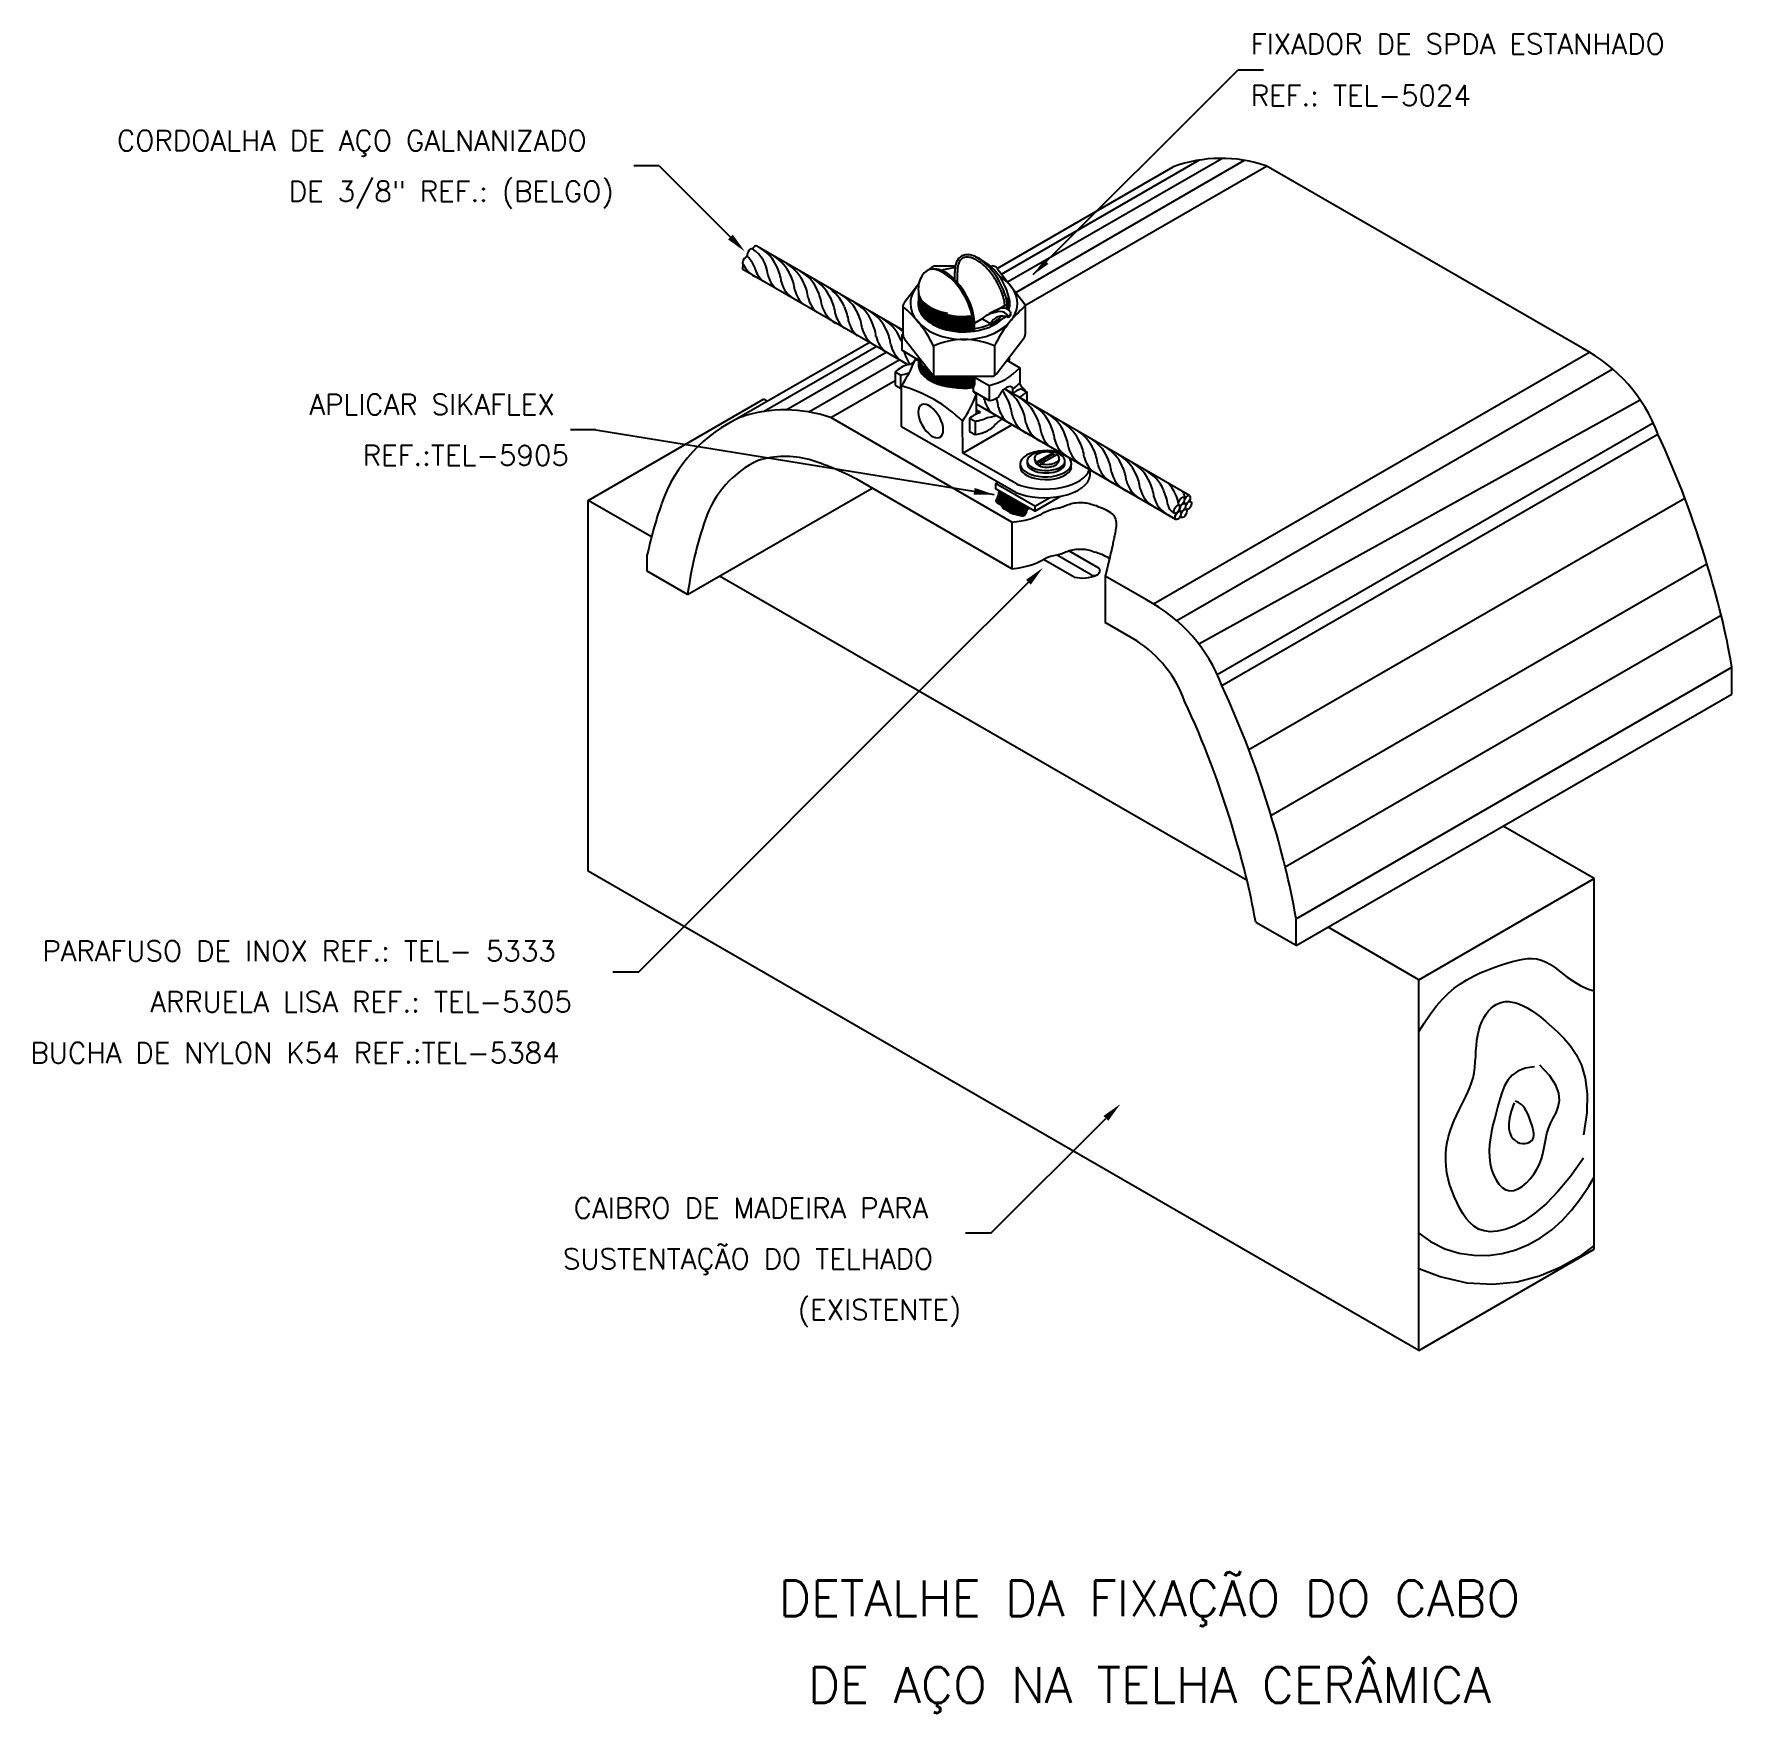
# Model space of a CAD drawing. Header units: millimetres. Extents: x -5640.6 to -5624, y -4684.5 to -4668.
import ezdxf
from ezdxf.enums import TextEntityAlignment as Align

# ---------------------------------------------------------------- set-up
doc = ezdxf.new("R2010")
doc.units = ezdxf.units.MM
doc.header["$LTSCALE"] = 10
doc.layers.add('Termotécnica', color=7, linetype='Continuous')
doc.styles.add('r140', font='romans.shx')
doc.styles.add('r80', font='romans.shx')

msp = doc.modelspace()

# ---------------------------------------------------------------- hatches: boundary and pattern name
at = {"layer": 'Termotécnica'}
h = msp.add_hatch(dxfattribs=at)
h.set_pattern_fill('ANSI31', color=1, scale=0.1, style=0)
h.set_pattern_definition([(45, (-5725.25093, -4713.217248), (-0.0088388348, 0.0088388348), [])])
h.paths.add_polyline_path([(-5630.854, -4672.694), (-5631.157, -4672.52), (-5631.158, -4672.541), (-5631.16, -4672.558), (-5631.163, -4672.572), (-5631.167, -4672.583), (-5631.171, -4672.592), (-5631.175, -4672.599), (-5631.179, -4672.605), (-5631.182, -4672.61), (-5631.184, -4672.615), (-5631.184, -4672.619), (-5631.184, -4672.624), (-5631.183, -4672.628), (-5631.181, -4672.632), (-5631.178, -4672.635), (-5631.175, -4672.638), (-5631.171, -4672.641), (-5631.167, -4672.644), (-5631.163, -4672.646), (-5631.158, -4672.648), (-5631.153, -4672.651), (-5631.149, -4672.653), (-5631.144, -4672.655), (-5631.14, -4672.658), (-5631.137, -4672.661), (-5631.134, -4672.665), (-5631.131, -4672.669), (-5631.129, -4672.673), (-5631.127, -4672.678), (-5631.124, -4672.682), (-5631.122, -4672.686), (-5631.12, -4672.69), (-5631.117, -4672.693), (-5631.113, -4672.696), (-5631.109, -4672.698), (-5631.105, -4672.7), (-5631.101, -4672.702), (-5631.096, -4672.704), (-5631.091, -4672.706), (-5631.086, -4672.708), (-5631.081, -4672.711), (-5631.077, -4672.714), (-5631.072, -4672.717), (-5631.067, -4672.721), (-5631.062, -4672.724), (-5631.057, -4672.728), (-5631.051, -4672.732), (-5631.044, -4672.736), (-5631.037, -4672.74), (-5631.029, -4672.743), (-5631.02, -4672.746), (-5631.01, -4672.749), (-5631.001, -4672.751), (-5630.991, -4672.753), (-5630.981, -4672.756), (-5630.972, -4672.758), (-5630.963, -4672.76), (-5630.955, -4672.762), (-5630.948, -4672.764), (-5630.941, -4672.765), (-5630.935, -4672.767), (-5630.929, -4672.768), (-5630.924, -4672.768), (-5630.919, -4672.768), (-5630.914, -4672.768), (-5630.91, -4672.766), (-5630.905, -4672.764), (-5630.901, -4672.762), (-5630.897, -4672.758), (-5630.893, -4672.754), (-5630.89, -4672.749), (-5630.887, -4672.744), (-5630.885, -4672.738), (-5630.883, -4672.731), (-5630.881, -4672.724), (-5630.879, -4672.717), (-5630.877, -4672.71), (-5630.873, -4672.704), (-5630.869, -4672.699), (-5630.862, -4672.696)])

# ---------------------------------------------------------------- linework, layer by layer
at = {"layer": 'Termotécnica', "color": 2}
for p, q in [((-5630.817, -4670.401), (-5628.806, -4668.39)), ((-5628.806, -4668.39), (-5628.556, -4668.39)), ((-5634.488, -4669.334), (-5634.738, -4669.334)), ((-5634.488, -4669.334), (-5633.79, -4670.032)), ((-5632.097, -4670.947), (-5633.532, -4670.12)), ((-5632.288, -4671.147), (-5633.668, -4670.351)), ((-5631.586, -4670.455), (-5631.586, -4670.372)), ((-5631.561, -4670.481), (-5631.562, -4670.372)), ((-5631.052, -4670.657), (-5631.052, -4670.716)), ((-5631.4, -4670.819), (-5631.406, -4670.834)), ((-5631.406, -4670.834), (-5631.396, -4670.848)), ((-5631.396, -4670.848), (-5631.406, -4670.863)), ((-5631.07, -4670.74), (-5631.07, -4670.71)), ((-5631.406, -4670.863), (-5631.395, -4670.876)), ((-5631.395, -4670.876), (-5631.406, -4670.892)), ((-5631.406, -4670.892), (-5631.395, -4670.905)), ((-5631.395, -4670.905), (-5631.406, -4670.921)), ((-5631.406, -4670.921), (-5631.395, -4670.934)), ((-5631.395, -4670.934), (-5631.406, -4670.949)), ((-5631.406, -4670.949), (-5631.4, -4670.956)), ((-5631.395, -4670.955), (-5631.395, -4670.9)), ((-5632.052, -4671.284), (-5632.288, -4671.147)), ((-5632.112, -4671.894), (-5632.112, -4671.493)), ((-5631.394, -4671.473), (-5631.409, -4671.51)), ((-5631.409, -4671.51), (-5631.409, -4671.549)), ((-5631.398, -4671.399), (-5631.406, -4671.409)), ((-5631.405, -4671.409), (-5631.394, -4671.422)), ((-5631.394, -4671.422), (-5631.405, -4671.438)), ((-5631.405, -4671.438), (-5631.394, -4671.451)), ((-5631.394, -4671.451), (-5631.405, -4671.467)), ((-5631.405, -4671.467), (-5631.397, -4671.48)), ((-5631.397, -4671.48), (-5631.405, -4671.495)), ((-5631.405, -4671.495), (-5631.404, -4671.497)), ((-5631.394, -4671.399), (-5631.394, -4671.473)), ((-5635.185, -4672.617), (-5633.466, -4671.624)), ((-5633.431, -4671.644), (-5633.466, -4671.624)), ((-5631.376, -4671.77), (-5631.376, -4671.579)), ((-5630.504, -4672.178), (-5631.376, -4671.674)), ((-5629.284, -4672.571), (-5631.1, -4671.523)), ((-5631.018, -4671.565), (-5631.018, -4671.519)), ((-5630.901, -4671.542), (-5630.901, -4671.53)), ((-5631.51, -4672.155), (-5631.511, -4671.838)), ((-5635.11, -4671.926), (-5635.36, -4671.926)), ((-5635.11, -4671.926), (-5631.2, -4672.561)), ((-5630.988, -4672.54), (-5632.112, -4671.894)), ((-5631.51, -4672.155), (-5631.028, -4671.875)), ((-5630.977, -4672.458), (-5631.51, -4672.155)), ((-5630.781, -4672.239), (-5630.625, -4672.15)), ((-5630.781, -4672.255), (-5630.625, -4672.165)), ((-5630.743, -4672.256), (-5630.587, -4672.167)), ((-5630.625, -4672.15), (-5630.625, -4672.165)), ((-5630.625, -4672.165), (-5630.602, -4672.175)), ((-5629.418, -4672.804), (-5630.504, -4672.178)), ((-5630.946, -4672.266), (-5630.946, -4672.292)), ((-5630.804, -4672.214), (-5630.794, -4672.247)), ((-5630.781, -4672.239), (-5630.781, -4672.255)), ((-5630.781, -4672.255), (-5630.743, -4672.271)), ((-5630.743, -4672.256), (-5630.743, -4672.271)), ((-5630.564, -4672.212), (-5630.576, -4672.251)), ((-5630.444, -4672.299), (-5630.444, -4672.272)), ((-5630.262, -4672.317), (-5630.262, -4672.38)), ((-5634.565, -4672.975), (-5635.185, -4672.617)), ((-5635.185, -4676.257), (-5635.185, -4672.617)), ((-5630.248, -4673.349), (-5630.589, -4673.152)), ((-5630.173, -4673.283), (-5630.467, -4673.113)), ((-5630.415, -4673.371), (-5630.716, -4673.197)), ((-5628.718, -4676.35), (-5633.897, -4673.36)), ((-5631.707, -4674.263), (-5630.865, -4673.422)), ((-5634.694, -4677.25), (-5631.707, -4674.263)), ((-5625.313, -4676.331), (-5626.205, -4675.816)), ((-5627.032, -4680.964), (-5635.185, -4676.257)), ((-5627.032, -4677.324), (-5625.313, -4676.331)), ((-5625.313, -4679.971), (-5625.313, -4676.331)), ((-5627.032, -4677.324), (-5627.924, -4676.809)), ((-5634.694, -4677.25), (-5634.944, -4677.25)), ((-5627.032, -4680.964), (-5627.032, -4677.324)), ((-5631.233, -4679.814), (-5630.105, -4678.686)), ((-5631.233, -4679.814), (-5631.483, -4679.814)), ((-5627.032, -4680.964), (-5625.313, -4679.971))]:
    msp.add_line(p, q, dxfattribs=at)
at = {"layer": 'Termotécnica', "color": 3}
for p, q in [((-5631.172, -4670.34), (-5629.444, -4669.342)), ((-5625.428, -4671.124), (-5628.53, -4669.333)), ((-5633.811, -4671.864), (-5632.429, -4671.066)), ((-5631.028, -4672.831), (-5632.806, -4671.805)), ((-5634.21, -4673.541), (-5632.4, -4672.496)), ((-5631.028, -4673.288), (-5632.55, -4672.41)), ((-5631.028, -4672.831), (-5631.028, -4673.288)), ((-5634.606, -4673.312), (-5634.606, -4673.148)), ((-5634.21, -4673.541), (-5634.606, -4673.312)), ((-5629.707, -4673.594), (-5630.112, -4673.361)), ((-5630.112, -4673.361), (-5630.112, -4673.818)), ((-5629.802, -4673.997), (-5630.112, -4673.818)), ((-5623.959, -4674.519), (-5623.959, -4674.256)), ((-5628.237, -4676.989), (-5623.959, -4674.519)), ((-5628.237, -4676.989), (-5628.633, -4676.761)), ((-5628.237, -4676.989), (-5628.237, -4676.726))]:
    msp.add_line(p, q, dxfattribs=at)
at = {"layer": 'Termotécnica', "color": 1}
for p, q in [((-5631.128, -4670.396), (-5629.187, -4669.275)), ((-5631.069, -4670.473), (-5628.965, -4669.259)), ((-5630.989, -4670.576), (-5628.743, -4669.278)), ((-5630.899, -4670.704), (-5628.527, -4669.335)), ((-5631.825, -4670.34), (-5631.834, -4670.352)), ((-5631.582, -4670.316), (-5631.778, -4670.316)), ((-5631.241, -4670.316), (-5631.22, -4670.316)), ((-5631.172, -4670.339), (-5630.911, -4670.677)), ((-5631.941, -4670.491), (-5632.085, -4670.679)), ((-5632.097, -4670.716), (-5632.097, -4670.991)), ((-5631.395, -4670.876), (-5631.323, -4670.835)), ((-5631.237, -4670.884), (-5631.323, -4670.835)), ((-5631.238, -4670.9), (-5631.066, -4670.801)), ((-5631.164, -4670.743), (-5631.086, -4670.697)), ((-5631.074, -4670.704), (-5631.086, -4670.697)), ((-5631.063, -4670.805), (-5631.063, -4670.82)), ((-5630.898, -4670.713), (-5630.898, -4670.988)), ((-5632.109, -4670.995), (-5632.109, -4671.144)), ((-5632.109, -4670.995), (-5632.095, -4671.003)), ((-5633.466, -4671.746), (-5632.359, -4671.107)), ((-5633.244, -4671.729), (-5632.262, -4671.162)), ((-5631.943, -4671.239), (-5632.109, -4671.144)), ((-5632.084, -4671.027), (-5631.814, -4671.376)), ((-5631.797, -4671.102), (-5631.796, -4671.392)), ((-5631.197, -4671.101), (-5631.197, -4671.391)), ((-5631.179, -4671.375), (-5630.91, -4671.024)), ((-5629.637, -4673.633), (-5625.358, -4671.163)), ((-5633.022, -4671.749), (-5632.134, -4671.236)), ((-5631.077, -4671.242), (-5630.95, -4671.315)), ((-5630.95, -4671.315), (-5630.95, -4671.463)), ((-5629.408, -4673.798), (-5625.13, -4671.327)), ((-5632.806, -4671.805), (-5632.173, -4671.44)), ((-5632.173, -4671.355), (-5632.12, -4671.386)), ((-5632.173, -4671.355), (-5632.173, -4671.486)), ((-5632.173, -4671.486), (-5632.12, -4671.516)), ((-5632.12, -4671.386), (-5632.12, -4671.516)), ((-5631.767, -4671.399), (-5631.226, -4671.398)), ((-5631.394, -4671.406), (-5631.25, -4671.489)), ((-5631.25, -4671.489), (-5631.25, -4671.637)), ((-5631.409, -4671.546), (-5631.25, -4671.637)), ((-5630.936, -4671.522), (-5630.882, -4671.552)), ((-5630.882, -4671.552), (-5630.882, -4671.648)), ((-5629.192, -4674.027), (-5624.86, -4671.63)), ((-5631.443, -4671.81), (-5631.389, -4671.84)), ((-5631.443, -4671.81), (-5631.443, -4671.94)), ((-5631.389, -4671.84), (-5631.389, -4671.97)), ((-5631.337, -4671.755), (-5631.375, -4671.733)), ((-5631.443, -4671.94), (-5631.389, -4671.97)), ((-5629.012, -4674.326), (-5624.733, -4671.856)), ((-5628.966, -4674.436), (-5624.687, -4671.966)), ((-5631.187, -4672.453), (-5631.163, -4672.439)), ((-5631.187, -4672.453), (-5631.187, -4672.503)), ((-5630.803, -4672.674), (-5631.187, -4672.453)), ((-5630.803, -4672.724), (-5631.187, -4672.503)), ((-5630.803, -4672.724), (-5630.553, -4672.579)), ((-5630.803, -4672.674), (-5630.659, -4672.591)), ((-5630.803, -4672.674), (-5630.803, -4672.724)), ((-5628.702, -4675.065), (-5624.423, -4672.595)), ((-5628.484, -4675.712), (-5624.205, -4673.241)), ((-5628.344, -4676.215), (-5624.065, -4673.744)), ((-5628.237, -4676.726), (-5623.959, -4674.256))]:
    msp.add_line(p, q, dxfattribs=at)
for points in [[(-5631.157, -4672.52), (-5631.158, -4672.541), (-5631.16, -4672.558), (-5631.163, -4672.572), (-5631.167, -4672.583), (-5631.171, -4672.592), (-5631.175, -4672.599), (-5631.179, -4672.605), (-5631.182, -4672.61), (-5631.184, -4672.615), (-5631.184, -4672.619), (-5631.184, -4672.624), (-5631.183, -4672.628), (-5631.181, -4672.632), (-5631.178, -4672.635), (-5631.175, -4672.638), (-5631.171, -4672.641), (-5631.167, -4672.644), (-5631.163, -4672.646), (-5631.158, -4672.648), (-5631.153, -4672.651), (-5631.149, -4672.653), (-5631.144, -4672.655), (-5631.14, -4672.658), (-5631.137, -4672.661), (-5631.134, -4672.665), (-5631.131, -4672.669), (-5631.129, -4672.673), (-5631.127, -4672.678), (-5631.124, -4672.682), (-5631.122, -4672.686), (-5631.12, -4672.69), (-5631.117, -4672.693), (-5631.113, -4672.696), (-5631.109, -4672.698), (-5631.105, -4672.7), (-5631.101, -4672.702), (-5631.096, -4672.704), (-5631.091, -4672.706), (-5631.086, -4672.708), (-5631.081, -4672.711), (-5631.077, -4672.714), (-5631.072, -4672.717), (-5631.067, -4672.721), (-5631.062, -4672.724), (-5631.057, -4672.728), (-5631.051, -4672.732), (-5631.044, -4672.736), (-5631.037, -4672.74), (-5631.029, -4672.743), (-5631.02, -4672.746), (-5631.01, -4672.749), (-5631.001, -4672.751), (-5630.991, -4672.753), (-5630.981, -4672.756), (-5630.972, -4672.758), (-5630.963, -4672.76), (-5630.955, -4672.762), (-5630.948, -4672.764), (-5630.941, -4672.765), (-5630.935, -4672.767), (-5630.929, -4672.768), (-5630.924, -4672.768), (-5630.919, -4672.768), (-5630.914, -4672.768), (-5630.91, -4672.766), (-5630.905, -4672.764), (-5630.901, -4672.762), (-5630.897, -4672.758), (-5630.893, -4672.754), (-5630.89, -4672.749), (-5630.887, -4672.744), (-5630.885, -4672.738), (-5630.883, -4672.731), (-5630.881, -4672.724), (-5630.879, -4672.717), (-5630.877, -4672.71), (-5630.873, -4672.704), (-5630.869, -4672.699), (-5630.862, -4672.696), (-5630.854, -4672.694)], [(-5627.032, -4677.833), (-5626.979, -4677.75), (-5626.917, -4677.659), (-5626.858, -4677.581), (-5626.8, -4677.515), (-5626.743, -4677.457), (-5626.685, -4677.408), (-5626.625, -4677.364), (-5626.562, -4677.324), (-5626.497, -4677.289), (-5626.43, -4677.257), (-5626.362, -4677.229), (-5626.296, -4677.204), (-5626.232, -4677.182), (-5626.17, -4677.163), (-5626.112, -4677.146), (-5626.059, -4677.132), (-5626.01, -4677.122), (-5625.964, -4677.116), (-5625.92, -4677.115), (-5625.876, -4677.119), (-5625.833, -4677.131), (-5625.788, -4677.149), (-5625.74, -4677.176), (-5625.689, -4677.212), (-5625.635, -4677.253), (-5625.576, -4677.298), (-5625.512, -4677.342), (-5625.443, -4677.383), (-5625.368, -4677.417), (-5625.313, -4677.434)], [(-5625.415, -4679.075), (-5625.543, -4679.255), (-5625.667, -4679.404), (-5625.784, -4679.525), (-5625.896, -4679.62), (-5626, -4679.692), (-5626.096, -4679.743), (-5626.184, -4679.776), (-5626.263, -4679.793), (-5626.333, -4679.798), (-5626.393, -4679.79), (-5626.446, -4679.772), (-5626.493, -4679.744), (-5626.533, -4679.709), (-5626.569, -4679.667), (-5626.601, -4679.62), (-5626.631, -4679.569), (-5626.658, -4679.515), (-5626.684, -4679.459), (-5626.707, -4679.4), (-5626.727, -4679.341), (-5626.744, -4679.28), (-5626.757, -4679.219), (-5626.765, -4679.158), (-5626.769, -4679.098), (-5626.769, -4679.038), (-5626.763, -4678.979), (-5626.754, -4678.921), (-5626.741, -4678.865), (-5626.725, -4678.81), (-5626.707, -4678.757), (-5626.686, -4678.705), (-5626.664, -4678.656), (-5626.641, -4678.608), (-5626.618, -4678.562), (-5626.594, -4678.517), (-5626.572, -4678.472), (-5626.551, -4678.428), (-5626.531, -4678.382), (-5626.515, -4678.336), (-5626.501, -4678.287), (-5626.491, -4678.237), (-5626.484, -4678.185), (-5626.479, -4678.131), (-5626.475, -4678.078), (-5626.472, -4678.024), (-5626.468, -4677.971), (-5626.462, -4677.919), (-5626.454, -4677.87), (-5626.443, -4677.822), (-5626.43, -4677.778), (-5626.414, -4677.736), (-5626.395, -4677.698), (-5626.374, -4677.664), (-5626.351, -4677.633), (-5626.326, -4677.606), (-5626.3, -4677.584), (-5626.273, -4677.566), (-5626.244, -4677.553), (-5626.214, -4677.544), (-5626.183, -4677.539), (-5626.15, -4677.539), (-5626.116, -4677.543), (-5626.081, -4677.552), (-5626.045, -4677.564), (-5626.008, -4677.58), (-5625.968, -4677.601), (-5625.927, -4677.626), (-5625.883, -4677.656), (-5625.836, -4677.692), (-5625.785, -4677.734), (-5625.731, -4677.782), (-5625.672, -4677.836), (-5625.609, -4677.898), (-5625.546, -4677.971), (-5625.487, -4678.058), (-5625.437, -4678.164), (-5625.4, -4678.292), (-5625.381, -4678.446), (-5625.385, -4678.63), (-5625.415, -4678.848)], [(-5625.898, -4678.178), (-5625.988, -4678.194), (-5626.06, -4678.223), (-5626.116, -4678.262), (-5626.158, -4678.31), (-5626.191, -4678.365), (-5626.215, -4678.425), (-5626.235, -4678.488), (-5626.253, -4678.553), (-5626.271, -4678.618), (-5626.288, -4678.683), (-5626.305, -4678.748), (-5626.319, -4678.813), (-5626.331, -4678.877), (-5626.339, -4678.941), (-5626.342, -4679.004), (-5626.34, -4679.067), (-5626.332, -4679.128), (-5626.318, -4679.187), (-5626.299, -4679.241), (-5626.275, -4679.29), (-5626.247, -4679.332), (-5626.215, -4679.365), (-5626.179, -4679.387), (-5626.141, -4679.397), (-5626.101, -4679.394), (-5626.059, -4679.378), (-5626.018, -4679.353), (-5625.977, -4679.319), (-5625.939, -4679.278), (-5625.904, -4679.232), (-5625.873, -4679.184), (-5625.849, -4679.134), (-5625.83, -4679.083), (-5625.816, -4679.034), (-5625.805, -4678.984), (-5625.796, -4678.935), (-5625.787, -4678.885), (-5625.776, -4678.835), (-5625.761, -4678.785), (-5625.74, -4678.735), (-5625.714, -4678.684), (-5625.686, -4678.63), (-5625.664, -4678.573), (-5625.653, -4678.51), (-5625.659, -4678.439), (-5625.689, -4678.359), (-5625.748, -4678.268), (-5625.844, -4678.164)], [(-5626.098, -4678.534), (-5626.127, -4678.614), (-5626.144, -4678.682), (-5626.151, -4678.74), (-5626.149, -4678.789), (-5626.14, -4678.829), (-5626.126, -4678.861), (-5626.107, -4678.887), (-5626.085, -4678.906), (-5626.063, -4678.92), (-5626.04, -4678.928), (-5626.016, -4678.933), (-5625.994, -4678.933), (-5625.973, -4678.93), (-5625.954, -4678.923), (-5625.937, -4678.914), (-5625.923, -4678.902), (-5625.914, -4678.889), (-5625.907, -4678.873), (-5625.904, -4678.855), (-5625.904, -4678.835), (-5625.908, -4678.811), (-5625.913, -4678.785), (-5625.922, -4678.755), (-5625.932, -4678.722), (-5625.945, -4678.685), (-5625.96, -4678.647), (-5625.979, -4678.61), (-5626, -4678.576), (-5626.025, -4678.548), (-5626.054, -4678.528), (-5626.087, -4678.518)], [(-5627.032, -4679.813), (-5626.917, -4679.895), (-5626.778, -4679.965), (-5626.637, -4680.009), (-5626.494, -4680.03), (-5626.353, -4680.031), (-5626.214, -4680.011), (-5626.081, -4679.975), (-5625.955, -4679.923), (-5625.837, -4679.857), (-5625.728, -4679.779), (-5625.627, -4679.688), (-5625.533, -4679.586), (-5625.445, -4679.473), (-5625.363, -4679.35), (-5625.313, -4679.263)], [(-5625.313, -4679.933), (-5625.46, -4680.044), (-5625.645, -4680.151), (-5625.848, -4680.236), (-5626.069, -4680.293), (-5626.306, -4680.317), (-5626.558, -4680.302), (-5626.824, -4680.243), (-5627.032, -4680.162)]]:
    msp.add_lwpolyline(points, dxfattribs=at)
at = {"layer": 'Termotécnica', "color": 3}
for points in [[(-5631.028, -4672.831), (-5630.957, -4672.823), (-5630.897, -4672.811), (-5630.846, -4672.797), (-5630.804, -4672.782), (-5630.768, -4672.767), (-5630.738, -4672.752), (-5630.713, -4672.738), (-5630.69, -4672.726), (-5630.669, -4672.716), (-5630.649, -4672.709), (-5630.631, -4672.704), (-5630.614, -4672.7), (-5630.598, -4672.696), (-5630.583, -4672.694), (-5630.569, -4672.692), (-5630.556, -4672.689), (-5630.543, -4672.685), (-5630.531, -4672.681), (-5630.52, -4672.677), (-5630.508, -4672.672), (-5630.497, -4672.667), (-5630.485, -4672.662), (-5630.472, -4672.657), (-5630.458, -4672.653), (-5630.444, -4672.649), (-5630.428, -4672.646), (-5630.412, -4672.643), (-5630.395, -4672.641), (-5630.378, -4672.639), (-5630.361, -4672.639), (-5630.344, -4672.639), (-5630.328, -4672.639), (-5630.312, -4672.641), (-5630.297, -4672.643), (-5630.281, -4672.646), (-5630.266, -4672.649), (-5630.251, -4672.653), (-5630.235, -4672.658), (-5630.219, -4672.664), (-5630.201, -4672.669), (-5630.183, -4672.676), (-5630.165, -4672.683), (-5630.146, -4672.69), (-5630.127, -4672.698), (-5630.109, -4672.707), (-5630.092, -4672.716), (-5630.076, -4672.725), (-5630.061, -4672.735), (-5630.048, -4672.745), (-5630.037, -4672.755), (-5630.028, -4672.767), (-5630.02, -4672.778), (-5630.014, -4672.791), (-5630.009, -4672.803), (-5630.006, -4672.817), (-5630.004, -4672.831), (-5630.003, -4672.846), (-5630.004, -4672.861), (-5630.005, -4672.876), (-5630.006, -4672.892), (-5630.009, -4672.908), (-5630.011, -4672.923), (-5630.014, -4672.937), (-5630.017, -4672.951), (-5630.02, -4672.964), (-5630.022, -4672.976), (-5630.025, -4672.988), (-5630.027, -4673), (-5630.03, -4673.012), (-5630.032, -4673.024), (-5630.035, -4673.037), (-5630.038, -4673.052), (-5630.041, -4673.067), (-5630.045, -4673.086), (-5630.051, -4673.109), (-5630.058, -4673.139), (-5630.067, -4673.177), (-5630.078, -4673.226), (-5630.093, -4673.286), (-5630.112, -4673.361)], [(-5631.028, -4673.288), (-5630.957, -4673.28), (-5630.897, -4673.268), (-5630.846, -4673.254), (-5630.804, -4673.239), (-5630.768, -4673.224), (-5630.738, -4673.209), (-5630.713, -4673.195), (-5630.69, -4673.183), (-5630.669, -4673.173), (-5630.649, -4673.166), (-5630.631, -4673.161), (-5630.614, -4673.157), (-5630.598, -4673.154), (-5630.583, -4673.151), (-5630.569, -4673.149), (-5630.556, -4673.146), (-5630.543, -4673.142), (-5630.531, -4673.138), (-5630.52, -4673.134), (-5630.508, -4673.129), (-5630.497, -4673.124), (-5630.485, -4673.119), (-5630.472, -4673.114), (-5630.458, -4673.11), (-5630.444, -4673.106), (-5630.428, -4673.103), (-5630.412, -4673.1), (-5630.395, -4673.098), (-5630.378, -4673.096), (-5630.361, -4673.096), (-5630.344, -4673.096), (-5630.328, -4673.096), (-5630.312, -4673.098), (-5630.297, -4673.1), (-5630.281, -4673.103), (-5630.266, -4673.106), (-5630.251, -4673.11), (-5630.235, -4673.115), (-5630.219, -4673.121), (-5630.201, -4673.127), (-5630.183, -4673.133), (-5630.165, -4673.14), (-5630.146, -4673.147), (-5630.127, -4673.155), (-5630.109, -4673.164), (-5630.092, -4673.173), (-5630.076, -4673.182), (-5630.069, -4673.186)]]:
    msp.add_lwpolyline(points, dxfattribs=at)
for centre, radius, start, end in [((-5628.974, -4670.62), 1.361, 70.9662, 110.1872), ((-5626.155, -4672.511), 1.566, 20.3837, 62.3315), ((-5633.087, -4673.133), 1.462, 114.0641, 160.8192), ((-5633.254, -4673.085), 1.356, 70.7187, 108.4472), ((-5633.231, -4675.922), 9.416, 16.54, 24.8437), ((-5633.087, -4673.133), 1.005, 115.3623, 160.8192), ((-5633.253, -4673.09), 0.904, 74.9511, 106.9961), ((-5633.806, -4674.792), 2.693, 62.2137, 72.9975), ((-5630.541, -4674.019), 4.157, 160.8192, 167.909), ((-5630.541, -4674.019), 3.7, 160.8192, 172.58), ((-5631.631, -4675.584), 7.786, 9.8206, 17.5108), ((-5630.434, -4674.982), 1.566, 20.3837, 62.3315), ((-5630.434, -4674.982), 1.17, 19.6758, 57.3029), ((-5637.51, -4678.392), 9.416, 16.54, 24.8437), ((-5637.51, -4678.392), 9.02, 16.5187, 24.9476), ((-5635.91, -4678.054), 7.39, 10.0808, 17.5368), ((-5635.91, -4678.054), 7.786, 9.8206, 17.5108)]:
    msp.add_arc(centre, radius, start, end, dxfattribs=at)
at = {"layer": 'Termotécnica', "color": 1}
for centre, radius, start, end in [((-5633.753, -4670.425), 0.33, 4.4675, 57.1648), ((-5633.699, -4670.484), 0.399, 23.2728, 60.5423), ((-5633.432, -4670.194), 0.255, 205.1528, 241.9833), ((-5633.844, -4670.442), 0.312, 22.257, 43.935), ((-5633.288, -4670.261), 0.274, 193.1912, 228.1839), ((-5633.62, -4670.602), 0.462, 24.5557, 56.9626), ((-5633.711, -4670.514), 0.422, 5.9132, 26.348), ((-5633.489, -4670.678), 0.462, 24.5557, 56.9626), ((-5631.778, -4670.376), 0.0595, 90.1206, 142.5271), ((-5631.22, -4670.375), 0.0595, 37.7141, 90.1206), ((-5633.157, -4670.337), 0.274, 193.1912, 228.1839), ((-5633.024, -4670.407), 0.274, 193.1912, 241.6884), ((-5633.578, -4670.597), 0.422, 5.9132, 26.348), ((-5633.302, -4670.713), 0.399, 23.2728, 60.5423), ((-5633.447, -4670.673), 0.422, 5.9132, 26.348), ((-5633.222, -4670.832), 0.462, 24.5557, 56.9626), ((-5632.891, -4670.491), 0.274, 193.1912, 228.1839), ((-5632.76, -4670.567), 0.274, 193.1912, 228.1839), ((-5633.314, -4670.743), 0.422, 5.9132, 26.348), ((-5633.091, -4670.907), 0.462, 24.5557, 56.9626), ((-5633.181, -4670.827), 0.422, 5.9132, 26.348), ((-5632.904, -4670.943), 0.399, 23.2728, 60.5423), ((-5632.769, -4671.021), 0.399, 23.2728, 60.5423), ((-5632.038, -4670.716), 0.0595, 142.5271, 180.1206), ((-5630.958, -4670.713), 0.0595, 0.1206, 37.7141), ((-5632.627, -4670.637), 0.274, 193.1912, 241.6884), ((-5632.494, -4670.721), 0.274, 193.1912, 228.1839), ((-5633.05, -4670.903), 0.422, 5.9132, 26.348), ((-5632.917, -4670.973), 0.422, 5.9132, 26.348), ((-5632.624, -4671.106), 0.399, 23.2728, 60.5423), ((-5632.489, -4671.184), 0.399, 23.2728, 60.5423), ((-5632.85, -4671.606), 1.168, 25.5705, 49.8576), ((-5631.109, -4671.114), 0.353, 95.8042, 127.4649), ((-5631.02, -4671.123), 0.407, 104.5625, 127.1378), ((-5631.119, -4670.938), 0.13, 64.7381, 155.4624), ((-5630.142, -4671.601), 1.168, 130.3836, 154.6706), ((-5631.141, -4670.857), 0.0933, 33.5089, 92.0356), ((-5631.112, -4670.809), 0.0811, 31.2544, 97.1907), ((-5632.362, -4670.797), 0.274, 193.1912, 228.1839), ((-5632.229, -4670.867), 0.274, 193.1912, 233.3316), ((-5632.781, -4671.051), 0.422, 5.9132, 26.348), ((-5632.094, -4670.945), 0.274, 193.1912, 233.285), ((-5632.636, -4671.135), 0.422, 5.9132, 26.348), ((-5632.354, -4671.262), 0.399, 49.963, 60.5423), ((-5631.693, -4671.367), 0.558, 136.3139, 138.2257), ((-5632.037, -4670.99), 0.0595, 180.1206, 217.7141), ((-5630.957, -4670.988), 0.0595, 322.5271, 0.1206), ((-5631.949, -4671.029), 0.274, 193.1912, 232.9694), ((-5632.501, -4671.213), 0.422, 22.0975, 26.348), ((-5632.501, -4671.213), 0.422, 5.9132, 7.3672), ((-5631.814, -4671.107), 0.274, 193.1912, 218.9145), ((-5631.496, -4671.776), 0.738, 66.1618, 114.0793), ((-5631.934, -4671.624), 0.359, 108.1448, 131.6907), ((-5632.047, -4671.208), 0.0746, 270.5438, 331.8458), ((-5631.366, -4670.943), 0.558, 282.0155, 318.2257), ((-5632.174, -4670.991), 0.399, 277.7579, 290.1469), ((-5632.175, -4671.115), 0.405, 277.8274, 278.8818), ((-5631.767, -4671.34), 0.0595, 217.7141, 270.1206), ((-5631.226, -4671.339), 0.0595, 270.1206, 322.5271), ((-5631.096, -4671.356), 0.181, 295.4519, 323.7131), ((-5631.718, -4671.67), 0.422, 5.9132, 8.3261), ((-5631.031, -4671.564), 0.274, 193.1912, 228.1839), ((-5631.267, -4671.467), 0.172, 275.7069, 311.4343), ((-5631.578, -4671.751), 0.422, 5.9132, 18.9128), ((-5631.433, -4671.791), 0.399, 23.2728, 38.3768), ((-5631.298, -4671.869), 0.399, 23.2728, 60.162), ((-5631.445, -4671.821), 0.422, 5.9132, 26.348), ((-5630.859, -4671.766), 0.256, 107.4831, 129.3996), ((-5631.324, -4671.086), 0.641, 305.4346, 313.3877), ((-5631.203, -4671.995), 0.462, 24.5557, 56.9626), ((-5631.221, -4672.106), 0.37, 108.2744, 126.7995), ((-5631.443, -4671.445), 0.399, 277.7579, 295.8815), ((-5631.302, -4671.47), 0.336, 275.6375, 290.4141), ((-5630.957, -4672.087), 0.316, 122.0204, 141.7217), ((-5630.891, -4671.644), 0.274, 193.1912, 228.1839), ((-5630.758, -4671.715), 0.274, 193.1912, 241.6884), ((-5631.31, -4671.899), 0.422, 5.9132, 26.348), ((-5631.016, -4672.031), 0.399, 23.2728, 60.5423), ((-5631.161, -4671.991), 0.422, 5.9132, 26.348), ((-5630.881, -4672.109), 0.399, 23.2728, 60.5423), ((-5631.435, -4671.605), 0.368, 277.1962, 308.8429), ((-5630.623, -4671.793), 0.274, 193.1912, 241.6884), ((-5630.474, -4671.885), 0.274, 193.1912, 228.1839), ((-5631.028, -4672.061), 0.422, 5.9132, 26.348), ((-5630.779, -4672.241), 0.462, 24.5557, 56.9626), ((-5630.893, -4672.139), 0.422, 5.9132, 26.348), ((-5630.592, -4672.276), 0.399, 23.2728, 60.5423), ((-5630.457, -4672.354), 0.399, 23.2728, 60.5423), ((-5630.341, -4671.955), 0.274, 193.1912, 241.6884), ((-5630.206, -4672.033), 0.274, 193.1912, 241.6884), ((-5630.737, -4672.236), 0.422, 5.9132, 26.348), ((-5630.604, -4672.306), 0.422, 5.9132, 26.348), ((-5630.311, -4672.439), 0.399, 23.2728, 60.5423), ((-5630.176, -4672.517), 0.399, 23.2728, 60.5423), ((-5630.05, -4672.13), 0.274, 193.1912, 228.1839), ((-5629.917, -4672.2), 0.274, 193.1912, 241.6884), ((-5630.469, -4672.384), 0.422, 5.9132, 26.348), ((-5629.782, -4672.278), 0.274, 193.1912, 241.6884), ((-5630.323, -4672.468), 0.422, 5.9132, 26.348), ((-5630.041, -4672.595), 0.399, 23.2728, 60.5423), ((-5629.906, -4672.673), 0.399, 23.2728, 60.5423), ((-5629.636, -4672.362), 0.274, 193.1912, 241.6884), ((-5630.188, -4672.547), 0.422, 5.9132, 26.348), ((-5629.501, -4672.44), 0.274, 193.1912, 241.6884), ((-5630.053, -4672.625), 0.422, 5.9132, 26.348), ((-5629.918, -4672.703), 0.422, 5.9132, 26.348), ((-5629.805, -4672.728), 0.42, 8.909, 41.1191), ((-5629.366, -4672.519), 0.274, 193.1912, 241.6884), ((-5629.388, -4672.64), 0.111, 189.8804, 245.8299), ((-5629.743, -4672.666), 0.42, 8.909, 17.9765)]:
    msp.add_arc(centre, radius, start, end, dxfattribs=at)
at = {"layer": 'Termotécnica', "color": 2}
for centre, radius, start, end in [((-5631.789, -4670.569), 0.222, 57.4398, 99.5653), ((-5631.617, -4670.747), 0.572, 8.9887, 65.1822), ((-5631.707, -4670.539), 0.239, 147.2869, 186.2531), ((-5633.116, -4670.806), 1.216, 325.6279, 339.4059), ((-5632.337, -4672.513), 1.328, 72.7611, 74.321), ((-5632.496, -4672.856), 1.416, 45.9447, 74.2964), ((-5630.798, -4671.392), 0.173, 205.9115, 233.43), ((-5632.515, -4671.152), 1.216, 325.6279, 339.4059), ((-5632.361, -4672.597), 1.416, 45.9447, 47.7575), ((-5630.219, -4673.298), 0.0581, 240.1336, 346.9834), ((-5630.197, -4673.308), 0.0348, 354.4051, 46.7784), ((-5630.335, -4673.032), 0.348, 256.6494, 294.2515)]:
    msp.add_arc(centre, radius, start, end, dxfattribs=at)
for centre, major_axis, ratio, start_param, end_param in [((-5633.597, -4670.187), (0.0225, 0.0389), 0.509483, 0, 3.139239), ((-5633.554, -4670.159), (0.0225, 0.0389), 0.509483, 0, 1.591835), ((-5631.328, -4670.552), (-0.195, 0.333), 0.509483, 3.942773, 7.036742), ((-5633.641, -4670.264), (0.0225, 0.0389), 0.509483, 0, 3.141593), ((-5633.643, -4670.314), (0.0225, 0.0389), 0.509483, 1.563328, 3.141593), ((-5631.669, -4670.696), (-0.195, 0.333), 0.509483, 4.100464, 6.597026), ((-5631.669, -4670.695), (-0.204, 0.348), 0.529306, 3.818947, 5.448871), ((-5631.824, -4671.838), (-0.093, 0.159), 0.509483, 0.328787, 6.597026), ((-5630.694, -4672.257), (-0.252, -0.001), 0.509483, -2.182823, 3.637742), ((-5630.692, -4672.231), (-0.186, 0), 0.498339, 4.459571, 10.731434), ((-5630.684, -4672.203), (-0.122, 0), 0.500279, -2.073751, 0.638232), ((-5630.684, -4672.203), (-0.122, 0), 0.500279, 1.067604, 3.786429), ((-5630.704, -4672.281), (-0.443, -0.001), 0.509483, 0.904807, 2.987757), ((-5630.694, -4672.285), (-0.252, -0.001), 0.509483, 0.051581, 3.031609), ((-5630.692, -4672.254), (-0.186, 0), 0.500279, 6.158562, 9.55174), ((-5630.684, -4672.236), (-0.112, 0), 0.500279, 0.190777, 2.868078), ((-5630.704, -4672.366), (-0.443, -0.001), 0.509483, 0.867995, 3.079398)]:
    msp.add_ellipse(centre, major_axis=major_axis, ratio=ratio, start_param=start_param, end_param=end_param, dxfattribs=at)
at = {"layer": 'Termotécnica', "color": 1}
for centre, major_axis, ratio, start_param, end_param in [((-5631.498, -4670.683), (-0.525, -0.001), 0.675841, 4.87803, 5.133978), ((-5631.498, -4670.683), (-0.525, -0.001), 0.675841, 5.719825, 10.265938), ((-5631.498, -4670.683), (-0.45, -0.001), 0.622287, 6.148777, 8.952439), ((-5631.498, -4670.583), (-0.447, -0.001), 0.509483, 6.202235, 8.033197), ((-5631.498, -4670.597), (-0.447, -0.001), 0.509483, 6.213743, 8.073992), ((-5631.498, -4670.611), (-0.447, -0.001), 0.509483, 6.213743, 8.059008), ((-5631.498, -4670.626), (-0.447, -0.001), 0.509483, 6.213743, 8.082697), ((-5631.498, -4670.64), (-0.447, -0.001), 0.509483, 6.213743, 8.059873), ((-5631.498, -4670.655), (-0.447, -0.001), 0.509483, 6.213743, 8.08479), ((-5631.498, -4670.669), (-0.447, -0.001), 0.509483, 6.213743, 8.060207), ((-5631.498, -4670.683), (-0.447, -0.001), 0.509483, 6.213743, 8.085385), ((-5631.498, -4670.568), (-0.447, -0.001), 0.509483, 0, 1.198297), ((-5631.498, -4670.583), (-0.447, -0.001), 0.509483, 2.793246, 2.954838), ((-5631.498, -4670.597), (-0.447, -0.001), 0.509483, 2.810761, 2.978933), ((-5631.498, -4670.611), (-0.447, -0.001), 0.509483, 2.821407, 3.005872), ((-5631.498, -4670.626), (-0.447, -0.001), 0.509483, 2.82911, 3.033291), ((-5631.498, -4670.64), (-0.447, -0.001), 0.509483, 2.844033, 3.061758), ((-5631.495, -4670.651), (-0.447, -0.001), 0.509483, 2.82911, 3.006963), ((-5631.498, -4670.683), (-0.45, -0.001), 0.622287, 2.905812, 3.383908), ((-5631.498, -4670.698), (-0.447, -0.001), 0.509483, 6.213743, 8.059381), ((-5631.498, -4670.712), (-0.447, -0.001), 0.509483, 0.509617, 1.801693), ((-5631.498, -4670.683), (-0.426, -0.001), 0.598456, 1.813596, 2.620475), ((-5631.498, -4670.683), (-0.426, -0.001), 0.598456, 2.934325, 3.052271), ((-5631.495, -4670.665), (-0.447, -0.001), 0.509483, 2.829496, 3.01018), ((-5631.498, -4670.683), (-0.447, -0.001), 0.509483, 2.874607, 3.064029), ((-5631.102, -4670.779), (-0.0644, -0.0001), 0.509483, 2.225509, 3.514547), ((-5631.102, -4670.794), (-0.0644, -0.0001), 0.509483, 2.225509, 3.37668), ((-5631.498, -4670.698), (-0.447, -0.001), 0.509483, 2.922988, 2.981561), ((-5631.498, -4670.726), (-0.447, -0.001), 0.509483, 0.933017, 1.776481), ((-5631.497, -4671.244), (-0.447, -0.001), 0.509483, 6.198378, 8.059471), ((-5631.497, -4671.258), (-0.447, -0.001), 0.509483, 6.213743, 8.078571), ((-5631.497, -4671.272), (-0.447, -0.001), 0.509483, 6.213743, 8.059589), ((-5631.497, -4671.229), (-0.447, -0.001), 0.509483, 6.219825, 8.085504), ((-5631.497, -4671.287), (-0.447, -0.001), 0.509483, 6.213743, 8.049984), ((-5631.497, -4671.287), (-0.447, -0.001), 0.509483, 6.213743, 8.049984), ((-5631.497, -4671.215), (-0.447, -0.001), 0.509483, 6.251289, 7.06151), ((-5631.497, -4671.201), (-0.447, -0.001), 0.509483, 0.031775, 0.717535), ((-5631.497, -4671.186), (-0.447, -0.001), 0.509483, 2.863257, 3.017639), ((-5631.497, -4671.201), (-0.447, -0.001), 0.509483, 2.916017, 3.072351), ((-5631.497, -4671.215), (-0.447, -0.001), 0.509483, 2.9666, 3.13369), ((-5631.497, -4671.215), (-0.447, -0.001), 0.509483, 0.937211, 1.7767), ((-5631.497, -4671.201), (-0.447, -0.001), 0.509483, 1.057649, 1.801228), ((-5631.497, -4671.186), (-0.447, -0.001), 0.509483, 1.200274, 1.775937), ((-5631.092, -4671.609), (-0.06, -0.105), 0.509483, 2.820425, 4.869091)]:
    msp.add_ellipse(centre, major_axis=major_axis, ratio=ratio, start_param=start_param, end_param=end_param, dxfattribs=at)
at = {"layer": 'Termotécnica', "color": 2}
for centre in [(-5629.407, -4672.705), (-5629.362, -4672.627), (-5629.351, -4672.687), (-5629.306, -4672.61), (-5629.294, -4672.668), (-5629.396, -4672.765), (-5629.339, -4672.745)]:
    msp.add_ellipse(centre, major_axis=(0.0225, 0.0391), ratio=0.509483, dxfattribs=at)
msp.add_open_spline([(-5631.096, -4670.703), (-5631.096, -4670.694), (-5631.103, -4670.649), (-5631.125, -4670.576), (-5631.159, -4670.498), (-5631.204, -4670.423), (-5631.256, -4670.356), (-5631.309, -4670.302), (-5631.359, -4670.265), (-5631.403, -4670.242), (-5631.44, -4670.23), (-5631.469, -4670.228), (-5631.492, -4670.231), (-5631.511, -4670.239), (-5631.527, -4670.252), (-5631.542, -4670.27), (-5631.553, -4670.297), (-5631.561, -4670.332), (-5631.562, -4670.361), (-5631.562, -4670.376)], degree=3, knots=[3.942773, 3.942773, 3.942773, 3.942773, 4.152047, 4.373331, 4.607258, 4.841184, 5.075111, 5.298225, 5.504103, 5.689757, 5.855803, 6.005181, 6.14422, 6.28326, 6.422299, 6.561339, 6.707536, 6.872139, 7.036742, 7.036742, 7.036742, 7.036742], dxfattribs=at)
for points in [[(-5633.814, -4670.055), (-5633.767, -4670.008), (-5633.649, -4670.173)], [(-5630.668, -4670.296), (-5630.71, -4670.253), (-5630.817, -4670.401)], [(-5631.403, -4672.561), (-5631.392, -4672.495), (-5631.2, -4672.561)], [(-5630.842, -4673.445), (-5630.889, -4673.398), (-5630.724, -4673.28)], [(-5630.129, -4678.662), (-5630.082, -4678.71), (-5629.963, -4678.545)]]:
    msp.add_solid(points, dxfattribs=at)

# ---------------------------------------------------------------- texts
at = {"layer": 'Termotécnica', "color": 2, "style": 'r80'}
for s, p in [('FIXADOR DE SPDA ESTANHADO', (-5628.682, -4668.137)), ('REF.: TEL-5024', (-5628.682, -4668.642)), ('CORDOALHA DE AÇO GALNANIZADO', (-5639.812, -4669.084)), ('DE 3/8" REF.: (BELGO)', (-5638.125, -4669.584)), ('APLICAR SIKAFLEX', (-5637.924, -4671.676)), ('REF.:TEL-5905', (-5637.399, -4672.175)), ('PARAFUSO DE INOX REF.: TEL- 5333', (-5640.544, -4677.041)), ('ARRUELA LISA REF.: TEL-5305', (-5639.486, -4677.541)), ('BUCHA DE NYLON K54 REF.:TEL-5384', (-5640.661, -4678.042)), ('CAIBRO DE MADEIRA PARA ', (-5635.329, -4679.565)), ('SUSTENTAÇÃO DO TELHADO', (-5635.435, -4680.065)), (' (EXISTENTE)', (-5633.266, -4680.565))]:
    msp.add_text(s, height=0.2, dxfattribs=at).set_placement(p, align=Align.MIDDLE_LEFT)
at = {"layer": 'Termotécnica', "color": 5, "style": 'r140'}
for s, p in [('DETALHE DA FIXAÇÃO DO CABO', (-5629.677, -4683.678)), ('DE AÇO NA TELHA CERÂMICA', (-5629.677, -4684.53))]:
    msp.add_text(s, height=0.35, dxfattribs=at).set_placement(p, align=Align.BOTTOM_CENTER)

doc.saveas('drawing.dxf')
